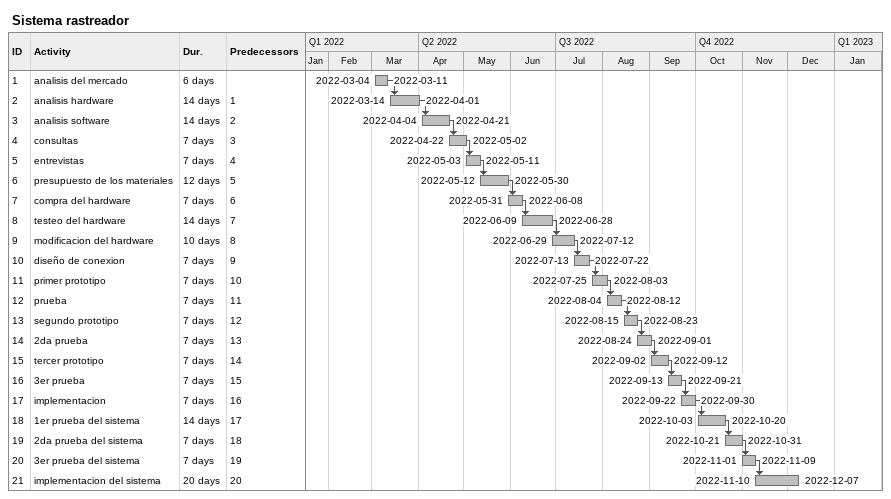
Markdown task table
Sistema rastreador

| ID | Task | Duration | Start | Finish | Predecessors |
|---|---|---|---|---|---|
| 1 | analisis del mercado | 6d | 2022-03-04 | 2022-03-11 |  |
| 2 | analisis hardware | 14d | 2022-03-14 | 2022-04-01 | 1 |
| 3 | analisis software | 14d | 2022-04-04 | 2022-04-21 | 2 |
| 4 | consultas | 7d | 2022-04-22 | 2022-05-02 | 3 |
| 5 | entrevistas | 7d | 2022-05-03 | 2022-05-11 | 4 |
| 6 | presupuesto de los materiales | 12d | 2022-05-12 | 2022-05-30 | 5 |
| 7 | compra del hardware | 7d | 2022-05-31 | 2022-06-08 | 6 |
| 8 | testeo del hardware | 14d | 2022-06-09 | 2022-06-28 | 7 |
| 9 | modificacion del hardware | 10d | 2022-06-29 | 2022-07-12 | 8 |
| 10 | diseño de conexion | 7d | 2022-07-13 | 2022-07-22 | 9 |
| 11 | primer prototipo | 7d | 2022-07-25 | 2022-08-03 | 10 |
| 12 | prueba | 7d | 2022-08-04 | 2022-08-12 | 11 |
| 13 | segundo prototipo | 7d | 2022-08-15 | 2022-08-23 | 12 |
| 14 | 2da prueba | 7d | 2022-08-24 | 2022-09-01 | 13 |
| 15 | tercer prototipo | 7d | 2022-09-02 | 2022-09-12 | 14 |
| 16 | 3er prueba | 7d | 2022-09-13 | 2022-09-21 | 15 |
| 17 | implementacion | 7d | 2022-09-22 | 2022-09-30 | 16 |
| 18 | 1er prueba del sistema | 14d | 2022-10-03 | 2022-10-20 | 17 |
| 19 | 2da prueba del sistema | 7d | 2022-10-21 | 2022-10-31 | 18 |
| 20 | 3er prueba del sistema | 7d | 2022-11-01 | 2022-11-09 | 19 |
| 21 | implementacion del sistema | 20d | 2022-11-10 | 2022-12-07 | 20 |
